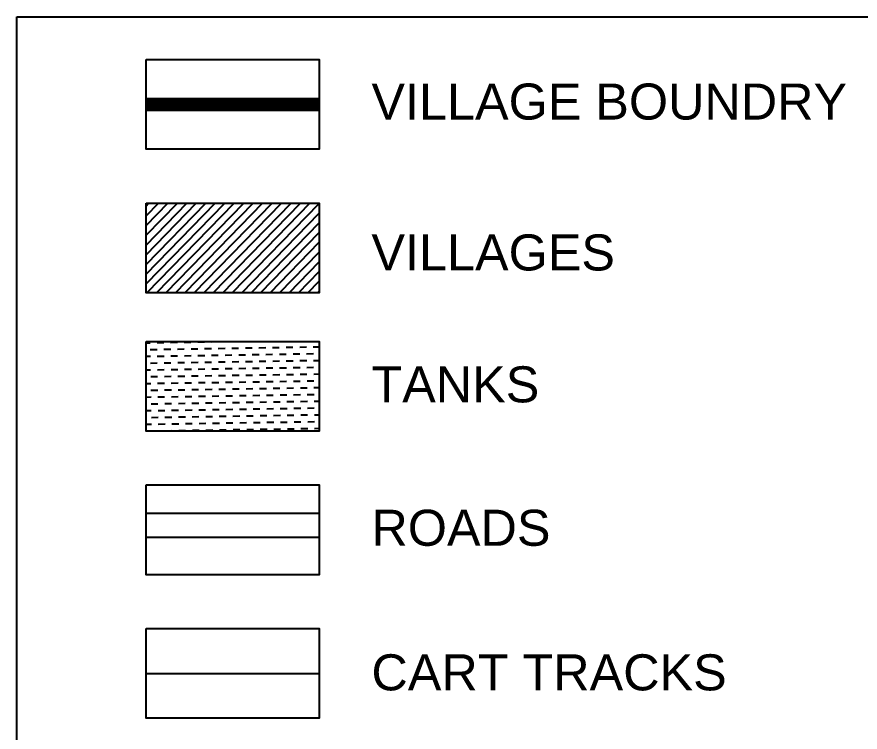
# Model space of a CAD drawing. Header units: inches. Extents: x 156 to 1336, y -394 to 439.
# Drawn here: x 1135.1 to 1256.7, y -302.1 to -198.9 of the extents above; entities that cross this region are included whole.
import ezdxf

# ---------------------------------------------------------------- set-up
doc = ezdxf.new("R2010")
doc.units = ezdxf.units.IN
doc.header["$LTSCALE"] = 15
doc.header["$MEASUREMENT"] = 0
for name, color, linetype in [('chainage', 7, 'Continuous'), ('ROAD-CT', 50, 'Continuous'), ('TANKS', 4, 'Continuous'), ('V', 6, 'Continuous'), ('VILLAGE', 30, 'Continuous'), ('VILLAGE BOUNDARY', 200, 'Continuous')]:
    doc.layers.add(name, color=color, linetype=linetype)
doc.styles.get("Standard").update_dxf_attribs({"font": 'arial.ttf'})

msp = doc.modelspace()

# ---------------------------------------------------------------- hatches: boundary and pattern name
at = {"layer": 'TANKS'}
h = msp.add_hatch(dxfattribs=at)
h.set_pattern_fill('DASH', color=5, scale=7.835776, angle=0.9117, style=0)
h.set_pattern_definition([(0.9117137, (-9098.8771, -66126.2333), (0.963762863, 0.99493306), [0.979471962, -0.979471962])])
h.paths.add_polyline_path([(1153.74, -245.7), (1178.71, -245.7), (1178.71, -258.65), (1153.74, -258.65)])
at = {"layer": 'VILLAGE'}
h = msp.add_hatch(dxfattribs=at)
h.set_pattern_fill('ANSI31', color=256, scale=7.835776, angle=0.7947, style=0)
h.set_pattern_definition([(45.7946809, (-9098.8771, -66126.2333), (-0.702130443, 0.682918858), [])])
h.paths.add_polyline_path([(1153.74, -225.78), (1178.71, -225.78), (1178.71, -238.72), (1153.74, -238.72)])

# ---------------------------------------------------------------- linework, layer by layer
at = {"layer": 'ROAD-CT', "color": 2}
for points in [[(1153.74, -270.49), (1178.71, -270.49)], [(1153.74, -273.95), (1178.71, -273.95)], [(1153.74, -293.59), (1178.71, -293.59)]]:
    msp.add_lwpolyline(points, dxfattribs=at)
at = {"layer": 'V', "color": 0}
for points in [[(1135.09, -198.91), (1311.42, -198.91), (1311.42, -364.77), (1135.09, -364.77)], [(1153.74, -205.07), (1178.71, -205.07), (1178.71, -218.01), (1153.74, -218.01)], [(1153.74, -225.78), (1178.71, -225.78), (1178.71, -238.72), (1153.74, -238.72)], [(1153.74, -245.7), (1178.71, -245.7), (1178.71, -258.65), (1153.74, -258.65)], [(1153.74, -266.41), (1178.71, -266.41), (1178.71, -279.35), (1153.74, -279.35)], [(1153.74, -287.12), (1178.71, -287.12), (1178.71, -300.06), (1153.74, -300.06)]]:
    msp.add_lwpolyline(points, close=True, dxfattribs=at)
at = {"layer": 'VILLAGE BOUNDARY', "color": 5, "const_width": 1.96}
msp.add_lwpolyline([(1153.74, -211.54), (1178.71, -211.54)], dxfattribs=at)

# ---------------------------------------------------------------- texts
at = {"layer": 'chainage', "color": 0}
for s, height, p in [('VILLAGE BOUNDRY', 5.1989, (1186.23, -213.72)), ('VILLAGES ', 5.199, (1186.23, -235.48)), ('TANKS', 5.199, (1186.23, -254.5)), ('ROADS', 5.199, (1186.23, -275.18)), ('CART TRACKS', 5.1989, (1186.23, -296.03))]:
    msp.add_text(s, height=height, dxfattribs=at).set_placement(p)

doc.saveas('drawing.dxf')
